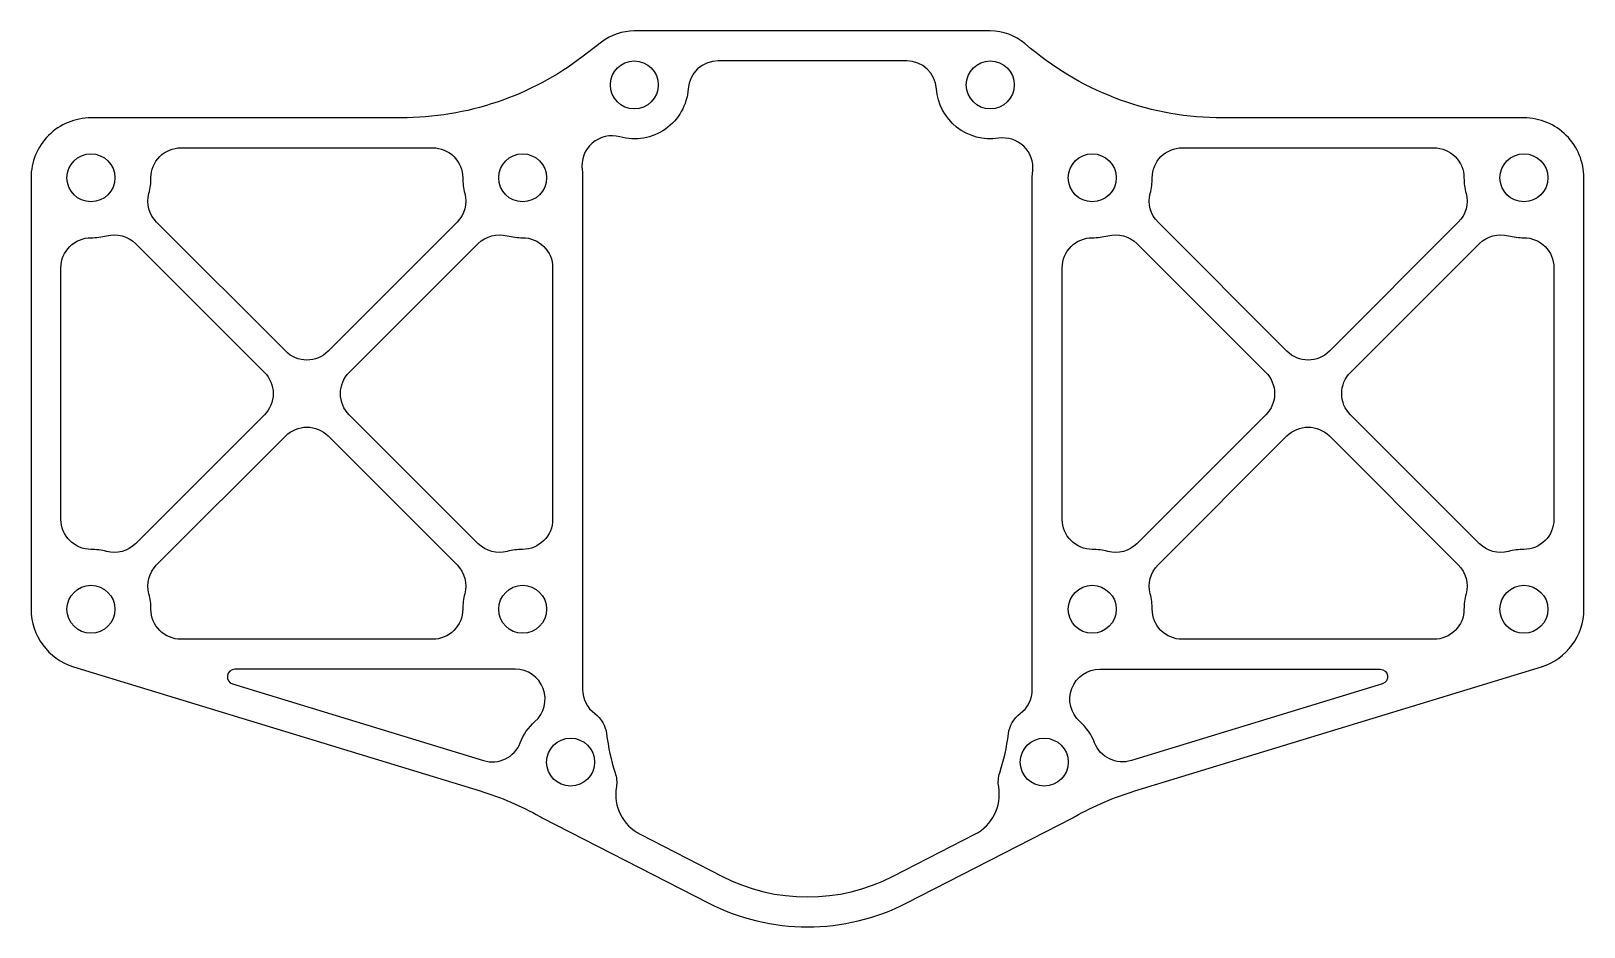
# Model space of a CAD drawing. Header units: millimetres. Extents: x -52 to 52, y -7 to 53.
import ezdxf

# ---------------------------------------------------------------- set-up
doc = ezdxf.new("R2010")
doc.units = ezdxf.units.MM
doc.layers.get('0').update_dxf_attribs({"linetype": 'CONTINUOUS'})

msp = doc.modelspace()

# ---------------------------------------------------------------- linework, layer by layer
for points in [[(-17.59, 0.15, 0.009981), (-17.44, 0.07), (-6.36, -5.62, 0.24171), (6.89, -5.62), (17.97, 0.07, 0.009981), (18.11, 0.15, -0.054454), (22.11, 1.86), (49.23, 10.15, 0.329768), (52.06, 13.98), (52.06, 42.78, 0.414214), (48.06, 46.78), (27.97, 46.78, -0.175715), (15.15, 51.42), (14.77, 51.74, 0.175715), (12.46, 52.58), (-11.29, 52.58, 0.164655), (-13.47, 51.84), (-14.71, 50.89, -0.164655), (-26.86, 46.78), (-47.54, 46.78, 0.414214), (-51.54, 42.78), (-51.54, 13.98, 0.329768), (-48.71, 10.15), (-21.58, 1.86, -0.054454)], [(-12.49, 2.12, 0.32636), (-10.9, -1.04), (-5.45, -3.84, 0.24171), (5.97, -3.84), (11.43, -1.04, 0.32636), (13.02, 2.12, -0.121074), (13.09, 3.07, 0.049123), (13.67, 5.66, -0.205588), (14.46, 7.02, 0.237124), (15.26, 8.63), (15.26, 42.78, -0.027701), (15.29, 43.22, 0.492874), (13, 45.42, -0.437445), (8.87, 48.72, 0.393426), (6.88, 50.58), (-5.7, 50.58, 0.393426), (-7.7, 48.72, -0.474287), (-12.25, 45.51, 0.539107), (-14.77, 43.31, -0.033716), (-14.74, 42.78), (-14.74, 8.63, 0.237124), (-13.93, 7.02, -0.205588), (-13.14, 5.66, 0.049123), (-12.57, 3.07, -0.121074)], [(-34.55, 31.2), (-43.16, 39.81, -0.267949), (-43.67, 41.74, 0.065543), (-43.54, 42.78, -0.414214), (-41.54, 44.78), (-24.74, 44.78, -0.414214), (-22.74, 42.78, 0.065543), (-22.6, 41.74, -0.267949), (-23.12, 39.81), (-31.72, 31.2, -0.414214)], [(43.68, 39.81), (35.08, 31.2, -0.414214), (32.25, 31.2), (23.65, 39.81, -0.267949), (23.13, 41.74, 0.065543), (23.26, 42.78, -0.414214), (25.26, 44.78), (42.06, 44.78, -0.414214), (44.06, 42.78, 0.065543), (44.2, 41.74, -0.267949)], [(-46.5, 17.84, 0.065543), (-47.54, 17.98, -0.414214), (-49.54, 19.98), (-49.54, 36.78, -0.414214), (-47.54, 38.78, 0.065543), (-46.5, 38.91, -0.267949), (-44.57, 38.39), (-35.97, 29.79, -0.414214), (-35.97, 26.96), (-44.57, 18.36, -0.267949)], [(-16.74, 36.78), (-16.74, 19.98, -0.414214), (-18.74, 17.98, 0.065543), (-19.77, 17.84, -0.267949), (-21.7, 18.36), (-30.31, 26.96, -0.414214), (-30.31, 29.79), (-21.7, 38.39, -0.267949), (-19.77, 38.91, 0.065543), (-18.74, 38.78, -0.414214)], [(20.3, 17.84, 0.065543), (19.26, 17.98, -0.414214), (17.26, 19.98), (17.26, 36.78, -0.414214), (19.26, 38.78, 0.065543), (20.3, 38.91, -0.267949), (22.23, 38.39), (30.84, 29.79, -0.414214), (30.84, 26.96), (22.23, 18.36, -0.267949)], [(50.06, 36.78), (50.06, 19.98, -0.414214), (48.06, 17.98, 0.065543), (47.03, 17.84, -0.267949), (45.1, 18.36), (36.49, 26.96, -0.414214), (36.49, 29.79), (45.1, 38.39, -0.267949), (47.03, 38.91, 0.065543), (48.06, 38.78, -0.414214)], [(-24.74, 11.98), (-41.54, 11.98, -0.414214), (-43.54, 13.98, 0.065543), (-43.67, 15.01, -0.267949), (-43.16, 16.94), (-34.55, 25.55, -0.414214), (-31.72, 25.55), (-23.12, 16.94, -0.267949), (-22.6, 15.01, 0.065543), (-22.74, 13.98, -0.414214)], [(35.08, 25.55), (43.68, 16.94, -0.267949), (44.2, 15.01, 0.065543), (44.06, 13.98, -0.414214), (42.06, 11.98), (25.26, 11.98, -0.414214), (23.26, 13.98, 0.065543), (23.13, 15.01, -0.267949), (23.65, 16.94), (32.25, 25.55, -0.414214)], [(-17.92, 6.48, 0.691051), (-19.24, 9.98), (-37.95, 9.98, 0.861683), (-38.09, 9), (-21.35, 3.88, 0.393426), (-18.9, 5.07, -0.120541)], [(38.62, 9), (21.87, 3.88, -0.393426), (19.42, 5.07, 0.120541), (18.44, 6.48, -0.691051), (19.77, 9.98), (38.47, 9.98, -0.861683)]]:
    msp.add_lwpolyline(points, format="xyb", close=True)
for centre in [(-11.29, 48.98), (12.46, 48.98), (-47.54, 42.78), (-18.74, 42.78), (19.26, 42.78), (48.06, 42.78), (-47.54, 13.98), (-18.74, 13.98), (19.26, 13.98), (48.06, 13.98), (-15.54, 3.78), (16.06, 3.78)]:
    msp.add_circle(centre, 1.6)

doc.saveas('drawing.dxf')
